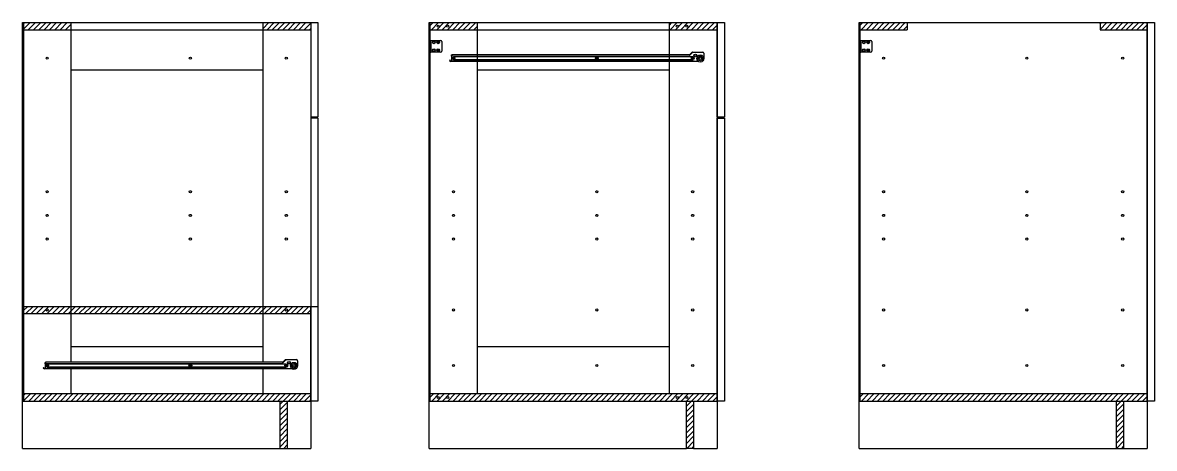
# Model space of a CAD drawing. Header units: millimetres. Extents: x 1263 to 4174, y 1008 to 2067.
# Drawn here: x 2410.8 to 2650.3, y 1850.9 to 1940.9 of the extents above; entities that cross this region are included whole.
import ezdxf

# ---------------------------------------------------------------- set-up
doc = ezdxf.new("R2010")
doc.units = ezdxf.units.MM
for name, color, linetype in [('CASSETTI E ANTE', 3, 'Continuous'), ('CERNIERE E GIUNZIONI', 3, 'Continuous'), ('STRUTTURA', 7, 'Continuous')]:
    doc.layers.add(name, color=color, linetype=linetype)

msp = doc.modelspace()

# ---------------------------------------------------------------- hatches: boundary and pattern name
at = {"layer": 'STRUTTURA'}
h = msp.add_hatch(dxfattribs=at)
h.set_pattern_fill('ANSI31', color=256, scale=0.25)
h.paths.add_polyline_path([(2420.96, 1940.88), (2410.96, 1940.88), (2410.96, 1939.38), (2420.96, 1939.38)])
h.paths.add_polyline_path([(2471.76, 1940.88), (2461.56, 1940.88), (2461.56, 1939.38), (2471.76, 1939.38)])
h.paths.add_polyline_path([(2506.96, 1940.88), (2496.96, 1940.88), (2496.96, 1939.38), (2506.96, 1939.38)])
h.paths.add_polyline_path([(2557.76, 1940.88), (2547.56, 1940.88), (2547.56, 1939.38), (2557.76, 1939.38)])
h.paths.add_polyline_path([(2557.76, 1862.38), (2496.96, 1862.38), (2496.96, 1860.88), (2557.76, 1860.88)])
h.paths.add_polyline_path([(2552.76, 1860.88), (2551.26, 1860.88), (2551.26, 1850.88), (2552.76, 1850.88)])
h.paths.add_polyline_path([(2466.76, 1860.88), (2465.26, 1860.88), (2465.26, 1850.88), (2466.76, 1850.88)])
h.paths.add_polyline_path([(2471.76, 1862.38), (2410.96, 1862.38), (2410.96, 1860.88), (2471.76, 1860.88)])
h.paths.add_polyline_path([(2461.56, 1880.88), (2420.96, 1880.88), (2420.96, 1879.38), (2461.56, 1879.38)])
h.paths.add_polyline_path([(2420.96, 1880.88), (2410.96, 1880.88), (2410.96, 1879.38), (2420.96, 1879.38)])
h.paths.add_polyline_path([(2471.76, 1880.88), (2461.56, 1880.88), (2461.56, 1879.38), (2471.76, 1879.38)])
h = msp.add_hatch(dxfattribs=at)
h.set_pattern_fill('ANSI31', color=256, scale=0.25)
h.paths.add_polyline_path([(2597.96, 1940.88), (2587.96, 1940.88), (2587.96, 1939.38), (2597.96, 1939.38)])
h.paths.add_polyline_path([(2648.76, 1940.88), (2638.76, 1940.88), (2638.76, 1939.38), (2648.76, 1939.38)])
h.paths.add_polyline_path([(2648.76, 1862.38), (2587.96, 1862.38), (2587.96, 1860.88), (2648.76, 1860.88)])
h.paths.add_polyline_path([(2643.76, 1860.88), (2642.26, 1860.88), (2642.26, 1850.88), (2643.76, 1850.88)])

# ---------------------------------------------------------------- linework, layer by layer
at = {"layer": 'CASSETTI E ANTE'}
for p, q in [((2471.76, 1940.88), (2473.26, 1940.88)), ((2471.76, 1940.88), (2471.76, 1880.88)), ((2473.26, 1940.88), (2473.26, 1920.88)), ((2557.76, 1940.88), (2559.26, 1940.88)), ((2557.76, 1920.88), (2557.76, 1940.88)), ((2559.26, 1940.88), (2559.26, 1920.88)), ((2648.76, 1940.88), (2650.26, 1940.88)), ((2648.76, 1860.88), (2648.76, 1940.88)), ((2650.26, 1940.88), (2650.26, 1860.88)), ((2473.26, 1920.88), (2471.76, 1920.88)), ((2559.26, 1920.88), (2557.76, 1920.88)), ((2473.26, 1920.68), (2471.76, 1920.68)), ((2473.26, 1920.68), (2473.26, 1880.88)), ((2557.76, 1860.88), (2557.76, 1920.68)), ((2557.76, 1920.68), (2559.26, 1920.68)), ((2559.26, 1920.68), (2559.26, 1860.88)), ((2471.76, 1880.88), (2473.26, 1880.88)), ((2471.76, 1860.88), (2471.76, 1880.88)), ((2473.26, 1880.88), (2473.26, 1860.88)), ((2473.26, 1860.88), (2471.76, 1860.88)), ((2559.26, 1860.88), (2557.76, 1860.88)), ((2650.26, 1860.88), (2648.76, 1860.88))]:
    msp.add_line(p, q, dxfattribs=at)
at = {"layer": 'CERNIERE E GIUNZIONI'}
for p, q in [((2496.96, 1937.13), (2499.21, 1937.13)), ((2497.06, 1937.13), (2497.06, 1934.63)), ((2497.06, 1936.73), (2497.11, 1936.73)), ((2497.06, 1935.88), (2497.06, 1936.03)), ((2497.06, 1935.73), (2497.09, 1935.73)), ((2497.08, 1936.05), (2497.08, 1936.05)), ((2497.09, 1936.03), (2497.11, 1936.03)), ((2497.11, 1936.63), (2497.11, 1934.73)), ((2497.16, 1936.68), (2497.16, 1934.68)), ((2497.18, 1936.18), (2497.16, 1936.13)), ((2497.18, 1935.58), (2497.16, 1935.64)), ((2497.18, 1936.18), (2497.18, 1935.58)), ((2498.61, 1936.91), (2498.54, 1936.84)), ((2498.54, 1936.84), (2498.64, 1936.73)), ((2498.54, 1936.62), (2498.64, 1936.73)), ((2498.61, 1936.55), (2498.54, 1936.62)), ((2498.61, 1935.21), (2498.54, 1935.14)), ((2498.61, 1936.91), (2498.71, 1936.8)), ((2498.61, 1936.55), (2498.71, 1936.66)), ((2498.61, 1935.21), (2498.71, 1935.1)), ((2498.71, 1936.8), (2498.82, 1936.91)), ((2498.71, 1936.66), (2498.82, 1936.55)), ((2498.71, 1935.1), (2498.82, 1935.21)), ((2498.78, 1936.73), (2498.89, 1936.84)), ((2498.78, 1936.73), (2498.89, 1936.62)), ((2498.82, 1936.91), (2498.89, 1936.84)), ((2498.82, 1936.55), (2498.89, 1936.62)), ((2498.82, 1935.21), (2498.89, 1935.14)), ((2499.46, 1936.88), (2499.46, 1934.88)), ((2587.96, 1937.13), (2590.21, 1937.13)), ((2588.06, 1937.13), (2588.06, 1934.63)), ((2588.06, 1936.73), (2588.11, 1936.73)), ((2588.06, 1935.88), (2588.06, 1936.03)), ((2588.06, 1935.73), (2588.09, 1935.73)), ((2588.08, 1936.05), (2588.08, 1936.05)), ((2588.09, 1936.03), (2588.11, 1936.03)), ((2588.11, 1936.63), (2588.11, 1934.73)), ((2588.16, 1936.68), (2588.16, 1934.68)), ((2588.18, 1936.18), (2588.16, 1936.13)), ((2588.18, 1935.58), (2588.16, 1935.64)), ((2588.18, 1936.18), (2588.18, 1935.58)), ((2589.61, 1936.91), (2589.54, 1936.84)), ((2589.54, 1936.84), (2589.64, 1936.73)), ((2589.54, 1936.62), (2589.64, 1936.73)), ((2589.61, 1936.55), (2589.54, 1936.62)), ((2589.61, 1935.21), (2589.54, 1935.14)), ((2589.61, 1936.91), (2589.71, 1936.8)), ((2589.61, 1936.55), (2589.71, 1936.66)), ((2589.61, 1935.21), (2589.71, 1935.1)), ((2589.71, 1936.8), (2589.82, 1936.91)), ((2589.71, 1936.66), (2589.82, 1936.55)), ((2589.71, 1935.1), (2589.82, 1935.21)), ((2589.78, 1936.73), (2589.89, 1936.84)), ((2589.78, 1936.73), (2589.89, 1936.62)), ((2589.82, 1936.91), (2589.89, 1936.84)), ((2589.82, 1936.55), (2589.89, 1936.62)), ((2589.82, 1935.21), (2589.89, 1935.14)), ((2590.46, 1936.88), (2590.46, 1934.88)), ((2499.21, 1934.63), (2496.96, 1934.63)), ((2498.54, 1935.14), (2498.64, 1935.03)), ((2498.54, 1934.92), (2498.64, 1935.03)), ((2498.61, 1934.85), (2498.54, 1934.92)), ((2498.61, 1934.85), (2498.71, 1934.96)), ((2498.71, 1934.96), (2498.82, 1934.85)), ((2498.78, 1935.03), (2498.89, 1935.14)), ((2498.78, 1935.03), (2498.89, 1934.92)), ((2498.82, 1934.85), (2498.89, 1934.92)), ((2501.2, 1932.99), (2501.13, 1932.91)), ((2501.13, 1932.91), (2501.37, 1932.67)), ((2501.41, 1932.77), (2501.2, 1932.99)), ((2552.86, 1932.77), (2501.41, 1932.77)), ((2501.46, 1933.84), (2501.61, 1934.09)), ((2501.55, 1933.79), (2501.46, 1933.84)), ((2501.66, 1933.99), (2501.55, 1933.79)), ((2501.55, 1933.79), (2501.55, 1932.77)), ((2551.86, 1934.09), (2501.61, 1934.09)), ((2551.86, 1933.99), (2501.66, 1933.99)), ((2501.86, 1933.56), (2501.79, 1933.49)), ((2501.79, 1933.49), (2501.89, 1933.38)), ((2501.79, 1933.27), (2501.89, 1933.38)), ((2501.86, 1933.2), (2501.79, 1933.27)), ((2501.86, 1933.56), (2501.96, 1933.45)), ((2501.86, 1933.2), (2501.96, 1933.31)), ((2552.56, 1933.68), (2501.96, 1933.68)), ((2501.96, 1933.45), (2502.07, 1933.56)), ((2501.96, 1933.31), (2502.07, 1933.2)), ((2501.96, 1933.08), (2552.56, 1933.08)), ((2502.03, 1933.38), (2502.14, 1933.49)), ((2502.03, 1933.38), (2502.14, 1933.27)), ((2502.07, 1933.56), (2502.14, 1933.49)), ((2502.07, 1933.2), (2502.14, 1933.27)), ((2532.16, 1933.56), (2532.09, 1933.49)), ((2532.09, 1933.49), (2532.19, 1933.38)), ((2532.09, 1933.27), (2532.19, 1933.38)), ((2532.16, 1933.2), (2532.09, 1933.27)), ((2532.16, 1933.56), (2532.26, 1933.45)), ((2532.16, 1933.2), (2532.26, 1933.31)), ((2532.26, 1933.45), (2532.37, 1933.56)), ((2532.26, 1933.31), (2532.37, 1933.2)), ((2532.33, 1933.38), (2532.44, 1933.49)), ((2532.33, 1933.38), (2532.44, 1933.27)), ((2532.37, 1933.56), (2532.44, 1933.49)), ((2532.37, 1933.2), (2532.44, 1933.27)), ((2552.35, 1934.58), (2551.86, 1934.09)), ((2551.86, 1933.99), (2551.93, 1934.02)), ((2551.93, 1934.02), (2552.42, 1934.51)), ((2552.46, 1933.56), (2552.39, 1933.49)), ((2552.39, 1933.49), (2552.49, 1933.38)), ((2552.39, 1933.27), (2552.49, 1933.38)), ((2552.46, 1933.2), (2552.39, 1933.27)), ((2552.46, 1933.56), (2552.56, 1933.45)), ((2552.46, 1933.2), (2552.56, 1933.31)), ((2552.55, 1934.65), (2554.68, 1934.65)), ((2552.55, 1934.65), (2552.55, 1934.55)), ((2552.56, 1933.45), (2552.67, 1933.56)), ((2552.56, 1933.31), (2552.67, 1933.2)), ((2552.63, 1933.38), (2552.74, 1933.49)), ((2552.63, 1933.38), (2552.74, 1933.27)), ((2552.67, 1933.56), (2552.74, 1933.49)), ((2552.67, 1933.2), (2552.74, 1933.27)), ((2552.86, 1932.67), (2552.86, 1932.77)), ((2554.93, 1934.4), (2554.93, 1933.31)), ((2590.21, 1934.63), (2587.96, 1934.63)), ((2589.54, 1935.14), (2589.64, 1935.03)), ((2589.54, 1934.92), (2589.64, 1935.03)), ((2589.61, 1934.85), (2589.54, 1934.92)), ((2589.61, 1934.85), (2589.71, 1934.96)), ((2589.71, 1934.96), (2589.82, 1934.85)), ((2589.78, 1935.03), (2589.89, 1935.14)), ((2589.78, 1935.03), (2589.89, 1934.92)), ((2589.82, 1934.85), (2589.89, 1934.92)), ((2553.78, 1932.67), (2501.37, 1932.67)), ((2415.46, 1868.84), (2415.61, 1869.09)), ((2415.55, 1868.79), (2415.46, 1868.84)), ((2415.61, 1868.89), (2415.55, 1868.79)), ((2415.55, 1868.79), (2415.55, 1867.77)), ((2465.86, 1869.09), (2415.61, 1869.09)), ((2415.61, 1869.09), (2415.61, 1868.79)), ((2415.61, 1868.79), (2465.86, 1868.79)), ((2415.86, 1868.56), (2415.79, 1868.49)), ((2415.79, 1868.49), (2415.89, 1868.38)), ((2415.79, 1868.27), (2415.89, 1868.38)), ((2415.86, 1868.2), (2415.79, 1868.27)), ((2415.86, 1868.56), (2415.96, 1868.45)), ((2415.86, 1868.2), (2415.96, 1868.31)), ((2466.56, 1868.68), (2415.96, 1868.68)), ((2415.96, 1868.45), (2416.07, 1868.56)), ((2415.96, 1868.31), (2416.07, 1868.2)), ((2416.03, 1868.38), (2416.14, 1868.49)), ((2416.03, 1868.38), (2416.14, 1868.27)), ((2416.07, 1868.56), (2416.14, 1868.49)), ((2416.07, 1868.2), (2416.14, 1868.27)), ((2446.16, 1868.56), (2446.09, 1868.49)), ((2446.09, 1868.49), (2446.19, 1868.38)), ((2446.09, 1868.27), (2446.19, 1868.38)), ((2446.16, 1868.2), (2446.09, 1868.27)), ((2446.16, 1868.56), (2446.26, 1868.45)), ((2446.16, 1868.2), (2446.26, 1868.31)), ((2446.26, 1868.45), (2446.37, 1868.56)), ((2446.26, 1868.31), (2446.37, 1868.2)), ((2446.33, 1868.38), (2446.44, 1868.49)), ((2446.33, 1868.38), (2446.44, 1868.27)), ((2446.37, 1868.56), (2446.44, 1868.49)), ((2446.37, 1868.2), (2446.44, 1868.27)), ((2466.35, 1869.58), (2465.86, 1869.09)), ((2465.86, 1868.79), (2465.86, 1869.09)), ((2465.86, 1868.99), (2465.93, 1869.02)), ((2465.93, 1869.02), (2466.42, 1869.51)), ((2466.46, 1868.56), (2466.39, 1868.49)), ((2466.39, 1868.49), (2466.49, 1868.38)), ((2466.39, 1868.27), (2466.49, 1868.38)), ((2466.46, 1868.2), (2466.39, 1868.27)), ((2466.46, 1868.56), (2466.56, 1868.45)), ((2466.46, 1868.2), (2466.56, 1868.31)), ((2466.55, 1869.65), (2468.68, 1869.65)), ((2466.55, 1869.65), (2466.55, 1869.55)), ((2466.56, 1868.45), (2466.67, 1868.56)), ((2466.56, 1868.31), (2466.67, 1868.2)), ((2466.63, 1868.38), (2466.74, 1868.49)), ((2466.63, 1868.38), (2466.74, 1868.27)), ((2466.67, 1868.56), (2466.74, 1868.49)), ((2466.67, 1868.2), (2466.74, 1868.27)), ((2468.93, 1869.4), (2468.93, 1868.31)), ((2415.2, 1867.99), (2415.13, 1867.91)), ((2415.13, 1867.91), (2415.37, 1867.67)), ((2415.41, 1867.77), (2415.2, 1867.99)), ((2467.78, 1867.67), (2415.37, 1867.67)), ((2466.86, 1867.77), (2415.41, 1867.77)), ((2415.96, 1868.08), (2466.56, 1868.08)), ((2466.86, 1867.67), (2466.86, 1867.77))]:
    msp.add_line(p, q, dxfattribs=at)
for centre, radius in [((2498.71, 1940.13), 0.225), ((2500.71, 1940.13), 0.225), ((2549.31, 1940.13), 0.225), ((2551.31, 1940.13), 0.225), ((2497.79, 1936.73), 0.3), ((2497.79, 1935.03), 0.3), ((2497.79, 1936.73), 0.225), ((2497.79, 1935.03), 0.225), ((2498.71, 1936.73), 0.3), ((2498.71, 1935.03), 0.3), ((2588.79, 1936.73), 0.3), ((2588.79, 1935.03), 0.3), ((2588.79, 1936.73), 0.225), ((2588.79, 1935.03), 0.225), ((2589.71, 1936.73), 0.3), ((2589.71, 1935.03), 0.3), ((2415.96, 1933.38), 0.225), ((2446.26, 1933.38), 0.225), ((2466.56, 1933.38), 0.225), ((2501.96, 1933.38), 0.3), ((2532.26, 1933.38), 0.3), ((2552.56, 1933.38), 0.3), ((2553.13, 1933.95), 0.3), ((2553.13, 1933.95), 0.225), ((2554.18, 1933.31), 0.75), ((2554.18, 1933.31), 0.5), ((2554.18, 1933.31), 0.25), ((2592.96, 1933.38), 0.225), ((2623.26, 1933.38), 0.225), ((2643.56, 1933.38), 0.225), ((2415.96, 1905.13), 0.225), ((2446.26, 1905.13), 0.225), ((2466.56, 1905.13), 0.225), ((2501.96, 1905.13), 0.225), ((2532.26, 1905.13), 0.225), ((2552.56, 1905.13), 0.225), ((2592.96, 1905.13), 0.225), ((2623.26, 1905.13), 0.225), ((2643.56, 1905.13), 0.225), ((2415.96, 1900.13), 0.225), ((2446.26, 1900.13), 0.225), ((2466.56, 1900.13), 0.225), ((2501.96, 1900.13), 0.225), ((2532.26, 1900.13), 0.225), ((2552.56, 1900.13), 0.225), ((2592.96, 1900.13), 0.225), ((2623.26, 1900.13), 0.225), ((2643.56, 1900.13), 0.225), ((2415.96, 1895.13), 0.225), ((2446.26, 1895.13), 0.225), ((2466.56, 1895.13), 0.225), ((2501.96, 1895.13), 0.225), ((2532.26, 1895.13), 0.225), ((2552.56, 1895.13), 0.225), ((2592.96, 1895.13), 0.225), ((2623.26, 1895.13), 0.225), ((2643.56, 1895.13), 0.225), ((2415.96, 1880.13), 0.225), ((2466.56, 1880.13), 0.225), ((2501.96, 1880.13), 0.225), ((2532.26, 1880.13), 0.225), ((2552.56, 1880.13), 0.225), ((2592.96, 1880.13), 0.225), ((2623.26, 1880.13), 0.225), ((2643.56, 1880.13), 0.225), ((2415.96, 1868.38), 0.3), ((2446.26, 1868.38), 0.3), ((2466.56, 1868.38), 0.3), ((2467.13, 1868.95), 0.3), ((2467.13, 1868.95), 0.225), ((2468.18, 1868.31), 0.75), ((2468.18, 1868.31), 0.5), ((2468.18, 1868.31), 0.25), ((2501.96, 1868.38), 0.225), ((2532.26, 1868.38), 0.225), ((2552.56, 1868.38), 0.225), ((2592.96, 1868.38), 0.225), ((2623.26, 1868.38), 0.225), ((2643.56, 1868.38), 0.225), ((2498.71, 1861.63), 0.225), ((2500.71, 1861.63), 0.225), ((2549.31, 1861.63), 0.225), ((2551.31, 1861.63), 0.225)]:
    msp.add_circle(centre, radius, dxfattribs=at)
for centre, radius, start, end in [((2497.06, 1936.63), 0.05, 0, 90), ((2497.13, 1936), 0.0701, 138.3063, 157.6829), ((2497.98, 1935.96), 0.916, 184.6987, 194.226), ((2497.02, 1936), 0.0701, 22.3171, 41.6937), ((2498, 1935.96), 0.916, 175.3013, 194.226), ((2497.15, 1935.76), 0.0678, 201.9821, 222.0287), ((2497.05, 1935.76), 0.0692, 318.1854, 337.8039), ((2497.11, 1936.68), 0.05, 0, 90), ((2499.21, 1936.88), 0.25, 0, 90), ((2588.06, 1936.63), 0.05, 0, 90), ((2588.13, 1936), 0.0701, 138.3063, 157.6829), ((2588.98, 1935.96), 0.916, 184.6987, 194.226), ((2588.02, 1936), 0.0701, 22.3171, 41.6937), ((2589, 1935.96), 0.916, 175.3013, 194.226), ((2588.15, 1935.76), 0.0678, 201.9821, 222.0287), ((2588.05, 1935.76), 0.0692, 318.1854, 337.8039), ((2588.11, 1936.68), 0.05, 0, 90), ((2590.21, 1936.88), 0.25, 0, 90), ((2497.06, 1934.73), 0.05, 270, 0), ((2497.11, 1934.68), 0.05, 270, 0), ((2499.21, 1934.88), 0.25, 270, 0), ((2552.56, 1934.32), 0.328, 90.7831, 129.728), ((2552.54, 1934.36), 0.191, 87.185, 130.9165), ((2554.68, 1934.4), 0.25, 0, 90), ((2588.06, 1934.73), 0.05, 270, 0), ((2588.11, 1934.68), 0.05, 270, 0), ((2590.21, 1934.88), 0.25, 270, 0), ((2466.56, 1869.32), 0.328, 90.7831, 129.728), ((2466.54, 1869.36), 0.191, 87.185, 130.9165), ((2468.68, 1869.4), 0.25, 0, 90)]:
    msp.add_arc(centre, radius, start, end, dxfattribs=at)
at = {"layer": 'STRUTTURA'}
for p, q in [((2410.76, 1860.88), (2410.76, 1940.88)), ((2410.76, 1940.88), (2471.76, 1940.88)), ((2410.96, 1940.88), (2410.96, 1860.88)), ((2420.96, 1940.88), (2420.96, 1869.09)), ((2461.56, 1940.88), (2461.56, 1869.09)), ((2471.76, 1940.88), (2471.76, 1860.88)), ((2496.76, 1860.88), (2496.76, 1940.88)), ((2496.76, 1940.88), (2557.76, 1940.88)), ((2496.96, 1940.88), (2496.96, 1860.88)), ((2506.96, 1940.88), (2506.96, 1862.38)), ((2547.56, 1940.88), (2547.56, 1862.38)), ((2557.76, 1940.88), (2557.76, 1860.88)), ((2587.76, 1860.88), (2587.76, 1940.88)), ((2587.76, 1940.88), (2648.76, 1940.88)), ((2587.96, 1940.88), (2587.96, 1860.88)), ((2597.96, 1940.88), (2597.96, 1939.38)), ((2638.76, 1940.88), (2638.76, 1939.38)), ((2648.76, 1940.88), (2648.76, 1860.88)), ((2410.96, 1939.38), (2471.76, 1939.38)), ((2496.76, 1939.38), (2557.76, 1939.38)), ((2587.96, 1939.38), (2597.96, 1939.38)), ((2638.76, 1939.38), (2648.76, 1939.38)), ((2420.96, 1930.88), (2461.56, 1930.88)), ((2506.96, 1930.88), (2547.56, 1930.88)), ((2410.96, 1880.88), (2471.76, 1880.88)), ((2410.96, 1879.38), (2471.76, 1879.38)), ((2420.96, 1872.38), (2461.56, 1872.38)), ((2506.96, 1872.38), (2547.56, 1872.38)), ((2420.96, 1867.67), (2420.96, 1862.38)), ((2461.56, 1867.67), (2461.56, 1862.38)), ((2471.76, 1862.38), (2410.96, 1862.38)), ((2557.76, 1862.38), (2496.96, 1862.38)), ((2648.76, 1862.38), (2587.96, 1862.38)), ((2410.76, 1860.88), (2471.76, 1860.88)), ((2410.76, 1850.88), (2410.76, 1860.88)), ((2465.26, 1850.88), (2465.26, 1860.88)), ((2466.76, 1860.88), (2466.76, 1850.88)), ((2471.76, 1860.88), (2471.76, 1850.88)), ((2496.76, 1860.88), (2557.76, 1860.88)), ((2496.76, 1850.88), (2496.76, 1860.88)), ((2551.26, 1850.88), (2551.26, 1860.88)), ((2552.76, 1860.88), (2552.76, 1850.88)), ((2557.76, 1860.88), (2557.76, 1850.88)), ((2587.76, 1860.88), (2648.76, 1860.88)), ((2587.76, 1850.88), (2587.76, 1860.88)), ((2642.26, 1850.88), (2642.26, 1860.88)), ((2643.76, 1860.88), (2643.76, 1850.88)), ((2648.76, 1860.88), (2648.76, 1850.88)), ((2410.76, 1850.88), (2465.26, 1850.88)), ((2465.26, 1850.88), (2466.76, 1850.88)), ((2466.76, 1850.88), (2471.76, 1850.88)), ((2496.76, 1850.88), (2551.26, 1850.88)), ((2552.76, 1850.88), (2551.26, 1850.88)), ((2552.76, 1850.88), (2557.76, 1850.88)), ((2587.76, 1850.88), (2642.26, 1850.88)), ((2642.26, 1850.88), (2643.76, 1850.88)), ((2643.76, 1850.88), (2648.76, 1850.88))]:
    msp.add_line(p, q, dxfattribs=at)

doc.saveas('drawing.dxf')
